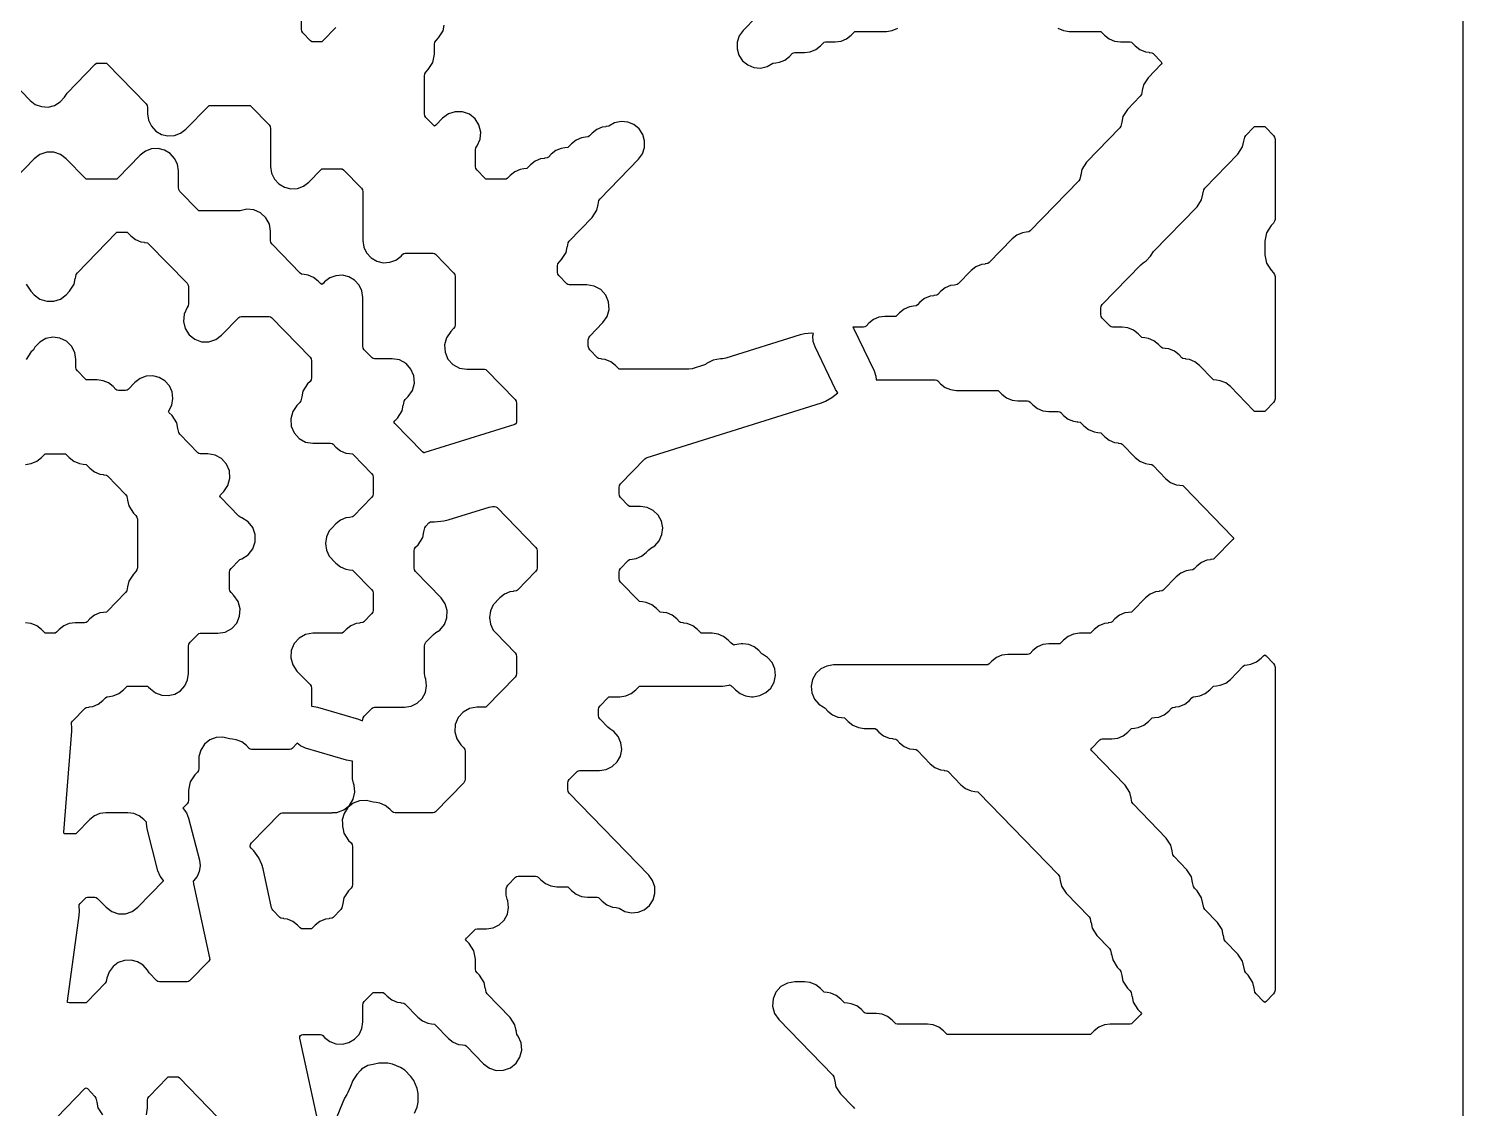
# Model space of a CAD drawing. Header units: millimetres. Extents: x 10 to 410, y 18 to 283.
# Drawn here: x 110.03 to 142.27, y 234.48 to 258.74 of the extents above; entities that cross this region are included whole.
import ezdxf

# ---------------------------------------------------------------- set-up
doc = ezdxf.new("R2010")
doc.units = ezdxf.units.MM
doc.layers.add('CUT', color=1, linetype='Continuous')

msp = doc.modelspace()

# ---------------------------------------------------------------- linework, layer by layer
at = {"layer": 'CUT'}
for points in [[(100.134, 157), (100.134, 160), (121.134, 160), (121.134, 157), (129.134, 157), (129.134, 160), (142.2679, 160), (142.2679, 280), (129.134, 280), (129.134, 283), (121.134, 283), (121.134, 280), (100.134, 280), (100.134, 283), (92.134, 283), (92.134, 280), (79, 280), (79, 160), (92.134, 160), (92.134, 157)], [(137.335, 256.2099), (137.3376, 256.2094), (137.3555, 256.3015), (137.3805, 256.3397), (137.5538, 256.5184), (137.5789, 256.5381), (137.6105, 256.5424), (137.774, 256.5424), (137.8056, 256.5381), (137.8306, 256.5184), (138.004, 256.3397), (138.0289, 256.3015), (138.0377, 256.2568), (138.0377, 254.4551), (138.0289, 254.4103), (138.004, 254.3721), (137.9486, 254.315), (137.844, 254.1546), (137.8074, 253.9668), (137.8074, 253.6604), (137.844, 253.4725), (137.9486, 253.3121), (138.004, 253.255), (138.0289, 253.2168), (138.0377, 253.172), (138.0377, 250.4212), (138.0289, 250.3764), (138.004, 250.3382), (137.8306, 250.1596), (137.8056, 250.1398), (137.774, 250.1356), (137.6105, 250.1356), (137.5789, 250.1398), (137.5538, 250.1596), (137.0336, 250.6957), (136.9291, 250.778), (136.8066, 250.8298), (136.7222, 250.8411), (136.7225, 250.843), (136.6578, 250.8517), (136.6327, 250.8714), (136.3427, 251.1703), (136.2382, 251.2525), (136.1157, 251.3043), (136.0314, 251.3157), (136.0316, 251.3176), (135.9669, 251.3263), (135.9419, 251.346), (135.8821, 251.4075), (135.7776, 251.4898), (135.6551, 251.5416), (135.5708, 251.553), (135.5711, 251.5549), (135.5063, 251.5636), (135.4813, 251.5833), (135.4216, 251.6448), (135.3171, 251.7271), (135.1946, 251.7789), (135.1102, 251.7902), (135.1105, 251.7922), (135.0458, 251.8009), (135.0207, 251.8206), (134.961, 251.8821), (134.8565, 251.9644), (134.734, 252.0162), (134.6022, 252.0339), (134.3865, 252.0339), (134.3549, 252.0381), (134.3299, 252.0579), (134.1565, 252.2365), (134.1316, 252.2747), (134.1229, 252.3195), (134.1229, 252.4602), (134.1316, 252.5049), (134.1565, 252.5431), (135.0207, 253.4337), (135.0757, 253.477), (135.1446, 253.519), (135.2426, 253.6295), (135.3079, 253.7296), (136.2845, 254.7359), (136.389, 254.8962), (136.4139, 255.0234), (136.4164, 255.0229), (136.4344, 255.1151), (136.4593, 255.1533), (137.2056, 255.9223), (137.3102, 256.0827)], [(135.5474, 243.3237), (135.6519, 243.406), (135.7116, 243.4676), (135.7366, 243.4873), (135.8013, 243.496), (135.8011, 243.4979), (135.8854, 243.5092), (136.0079, 243.561), (136.1124, 243.6433), (136.1721, 243.7048), (136.1972, 243.7246), (136.2619, 243.7333), (136.2616, 243.7352), (136.346, 243.7465), (136.4685, 243.7983), (136.573, 243.8806), (136.6327, 243.9421), (136.6578, 243.9619), (136.7225, 243.9705), (136.7222, 243.9725), (136.8066, 243.9838), (136.9291, 244.0356), (137.0336, 244.1179), (137.3236, 244.4167), (137.3486, 244.4364), (137.4133, 244.4451), (137.4131, 244.447), (137.4974, 244.4584), (137.6199, 244.5102), (137.7244, 244.5925), (137.7795, 244.6492), (137.8074, 244.67), (137.8353, 244.6492), (138.004, 244.4753), (138.0289, 244.4371), (138.0377, 244.3924), (138.0377, 237.133), (138.0289, 237.0883), (138.004, 237.0501), (137.8353, 236.8762), (137.8074, 236.8554), (137.7795, 236.8762), (137.6107, 237.0501), (137.5858, 237.0883), (137.5679, 237.1805), (137.5653, 237.18), (137.5405, 237.3072), (137.4359, 237.4675), (137.3805, 237.5247), (137.3555, 237.5629), (137.3376, 237.655), (137.335, 237.6545), (137.3102, 237.7818), (137.2056, 237.9421), (136.9199, 238.2365), (136.895, 238.2747), (136.877, 238.3669), (136.8744, 238.3664), (136.8496, 238.4936), (136.7451, 238.654), (136.4593, 238.9484), (136.4344, 238.9866), (136.4164, 239.0788), (136.4139, 239.0783), (136.389, 239.2055), (136.2845, 239.3658), (136.229, 239.423), (136.2041, 239.4612), (136.1862, 239.5533), (136.1836, 239.5528), (136.1588, 239.6801), (136.0542, 239.8404), (135.7685, 240.1348), (135.7436, 240.173), (135.7256, 240.2652), (135.723, 240.2647), (135.6982, 240.3919), (135.5936, 240.5523), (134.8473, 241.3213), (134.8224, 241.3595), (134.8045, 241.4516), (134.8019, 241.4511), (134.7771, 241.5784), (134.6725, 241.7387), (133.9195, 242.5147), (133.8998, 242.5424), (133.9195, 242.5701), (134.0996, 242.7557), (134.1246, 242.7754), (134.1563, 242.7797), (134.3719, 242.7797), (134.5037, 242.7974), (134.6262, 242.8492), (134.7307, 242.9314), (134.7904, 242.993), (134.8155, 243.0127), (134.8802, 243.0214), (134.8799, 243.0233), (134.9643, 243.0346), (135.0868, 243.0865), (135.1913, 243.1687), (135.251, 243.2303), (135.2761, 243.25), (135.3408, 243.2587), (135.3405, 243.2606), (135.4249, 243.2719)]]:
    msp.add_lwpolyline(points, close=True, dxfattribs=at)
for points in [[(116.9346, 258.7635), (116.6446, 258.4646), (116.6195, 258.4449), (116.5879, 258.4407), (116.4245, 258.4407), (116.3928, 258.4449), (116.3678, 258.4646), (116.1944, 258.6433), (116.1695, 258.6815), (116.1608, 258.7263), (116.1608, 259.3431)], [(126.3762, 259.0008), (126.0862, 258.7019), (125.9991, 258.58), (125.9521, 258.4377), (125.9493, 258.2879), (125.9911, 258.144), (126.0736, 258.0189), (126.1895, 257.9239), (126.3283, 257.8675), (126.4776, 257.8548), (126.624, 257.8868), (126.7543, 257.9608), (126.7556, 257.9619), (126.8203, 257.9705), (126.82, 257.9725), (126.9044, 257.9838), (127.0269, 258.0356), (127.1314, 258.1179), (127.1911, 258.1794), (127.2162, 258.1991), (127.2478, 258.2034), (127.4634, 258.2034), (127.5952, 258.2211), (127.7177, 258.2729), (127.8222, 258.3552), (127.8819, 258.4167), (127.907, 258.4364), (127.9386, 258.4407), (128.1543, 258.4407), (128.2861, 258.4584), (128.4086, 258.5102), (128.5131, 258.5925), (128.5728, 258.654), (128.5979, 258.6737), (128.6295, 258.678), (129.3057, 258.678), (129.4375, 258.6957), (129.56, 258.7475)], [(116.6596, 233.6131), (116.1293, 236.054), (116.1274, 236.0922), (116.1448, 236.1174), (116.1626, 236.1314), (116.1942, 236.1356), (116.5879, 236.1356), (116.6195, 236.1314), (116.6446, 236.1116), (116.6837, 236.0714), (116.801, 235.9818), (116.9394, 235.9303), (117.0868, 235.9216), (117.2303, 235.9562), (117.3575, 236.0313), (117.4572, 236.1403), (117.5207, 236.2736), (117.5425, 236.4196), (117.5425, 236.7992), (117.5512, 236.8439), (117.5761, 236.8821), (117.7495, 237.0608), (117.7745, 237.0805), (117.8062, 237.0847), (117.9696, 237.0847), (118.0012, 237.0805), (118.0263, 237.0608), (118.086, 236.9992), (118.1905, 236.917), (118.313, 236.8651), (118.3974, 236.8538), (118.3971, 236.8519), (118.4618, 236.8432), (118.4869, 236.8235), (118.7769, 236.5247), (118.8814, 236.4424), (119.0039, 236.3906), (119.0882, 236.3793), (119.0879, 236.3773), (119.1527, 236.3686), (119.1777, 236.3489), (119.4677, 236.0501), (119.5722, 235.9678), (119.6947, 235.916), (119.7791, 235.9047), (119.7788, 235.9027), (119.8435, 235.8941), (119.8686, 235.8743), (120.2549, 235.4762), (120.3861, 235.3793), (120.5415, 235.3297), (120.7046, 235.3327), (120.858, 235.3881), (120.9854, 235.4899), (121.0733, 235.6273), (121.1122, 235.7857), (121.0982, 235.9482), (121.0326, 236.0975), (121.0054, 236.1391), (120.9875, 236.2313), (120.9849, 236.2308), (120.9601, 236.358), (120.8555, 236.5184), (120.3395, 237.0501), (120.3146, 237.0883), (120.2966, 237.1805), (120.294, 237.18), (120.2692, 237.3072), (120.1647, 237.4675), (120.1092, 237.5247), (120.0843, 237.5629), (120.0756, 237.6076), (120.0756, 237.8312), (120.0389, 238.019), (119.9344, 238.1794), (119.8722, 238.2435), (119.8526, 238.2712), (119.8722, 238.2989), (120.0523, 238.4845), (120.0774, 238.5042), (120.109, 238.5085), (120.3187, 238.5085), (120.4698, 238.5318), (120.6067, 238.5998), (120.7168, 238.7059), (120.7896, 238.8403), (120.8184, 238.9904), (120.8005, 239.1423), (120.7839, 239.1789), (120.7664, 239.2686), (120.7664, 239.4093), (120.7752, 239.4541), (120.8001, 239.4923), (120.9735, 239.6709), (120.9985, 239.6907), (121.0301, 239.6949), (121.4239, 239.6949), (121.4555, 239.6907), (121.4805, 239.6709), (121.5403, 239.6094), (121.6448, 239.5271), (121.7673, 239.4753), (121.8991, 239.4576), (122.1147, 239.4576), (122.1463, 239.4534), (122.1714, 239.4337), (122.2311, 239.3721), (122.3356, 239.2898), (122.4581, 239.238), (122.5899, 239.2203), (122.8056, 239.2203), (122.8372, 239.2161), (122.8622, 239.1964), (122.922, 239.1348), (123.0265, 239.0526), (123.149, 239.0007), (123.2333, 238.9894), (123.233, 238.9875), (123.2978, 238.9788), (123.299, 238.9778), (123.4293, 238.9038), (123.5757, 238.8717), (123.725, 238.8844), (123.8638, 238.9408), (123.9797, 239.0358), (124.0622, 239.1609), (124.104, 239.3048), (124.1012, 239.4546), (124.0542, 239.5969), (123.9672, 239.7189), (122.1818, 241.5586), (122.1569, 241.5968), (122.1481, 241.6415), (122.1481, 241.7822), (122.1569, 241.827), (122.1818, 241.8652), (122.3552, 242.0438), (122.3802, 242.0636), (122.4118, 242.0678), (122.8591, 242.0678), (123.009, 242.0908), (123.1452, 242.1577), (123.255, 242.2624), (123.3283, 242.3952), (123.3585, 242.5439), (123.3427, 242.6948), (123.2823, 242.834), (123.183, 242.9487), (123.0916, 243.005), (123.046, 243.0409), (122.8726, 243.2196), (122.8477, 243.2578), (122.839, 243.3025), (122.839, 243.4432), (122.8477, 243.488), (122.8726, 243.5262), (123.046, 243.7048), (123.0711, 243.7246), (123.1027, 243.7288), (123.3183, 243.7288), (123.4501, 243.7465), (123.5726, 243.7983), (123.6771, 243.8806), (123.7369, 243.9421), (123.7619, 243.9619), (123.7935, 243.9661), (125.6225, 243.9661), (125.7724, 243.9891), (125.7835, 243.9946), (125.8103, 243.978), (125.8322, 243.9608), (125.8497, 243.9509), (125.8559, 243.9422), (125.9156, 243.8806), (126.0201, 243.7983), (126.1426, 243.7465), (126.2745, 243.7288), (126.3133, 243.7288), (126.4633, 243.7518), (126.5994, 243.8188), (126.7092, 243.9234), (126.7826, 244.0562), (126.8127, 244.2049), (126.7969, 244.3558), (126.7366, 244.495), (126.6372, 244.6097), (126.5458, 244.666), (126.524, 244.6832), (126.5065, 244.6932), (126.5003, 244.7019), (126.4405, 244.7635), (126.336, 244.8457), (126.2135, 244.8976), (126.0817, 244.9153), (126.0429, 244.9153), (125.8929, 244.8922), (125.8818, 244.8868), (125.855, 244.9033), (125.8094, 244.9392), (125.7497, 245.0008), (125.6452, 245.083), (125.5227, 245.1349), (125.3909, 245.1525), (125.1752, 245.1525), (125.1436, 245.1568), (125.1186, 245.1765), (125.0588, 245.238), (124.9543, 245.3203), (124.8318, 245.3721), (124.7475, 245.3835), (124.7477, 245.3854), (124.683, 245.3941), (124.658, 245.4138), (124.5983, 245.4753), (124.4938, 245.5576), (124.3713, 245.6094), (124.2869, 245.6207), (124.2872, 245.6227), (124.2225, 245.6314), (124.1974, 245.6511), (124.1377, 245.7126), (124.0332, 245.7949), (123.9107, 245.8467), (123.8264, 245.858), (123.8266, 245.86), (123.7619, 245.8686), (123.7369, 245.8884), (123.3332, 246.3043), (123.3083, 246.3425), (123.2995, 246.3873), (123.2995, 246.528), (123.3083, 246.5727), (123.3332, 246.6109), (123.5066, 246.7896), (123.5316, 246.8093), (123.5963, 246.818), (123.5961, 246.8199), (123.6804, 246.8312), (123.8029, 246.8831), (123.9074, 246.9653), (123.9671, 247.0269), (124.0127, 247.0628), (124.1041, 247.1191), (124.2034, 247.2338), (124.2638, 247.373), (124.2796, 247.5239), (124.2495, 247.6726), (124.1761, 247.8054), (124.0663, 247.9101), (123.9301, 247.977), (123.7802, 248), (123.5632, 248), (123.5316, 248.0042), (123.5066, 248.024), (123.3332, 248.2026), (123.3083, 248.2408), (123.2995, 248.2856), (123.2995, 248.4263), (123.3083, 248.471), (123.3332, 248.5092), (123.8786, 249.0712), (123.9022, 249.0902), (123.9299, 249.1028), (127.8485, 250.3321), (127.9387, 250.3705), (128.0821, 250.4489), (128.2147, 250.5599), (128.166, 250.6338), (127.7018, 251.5915), (127.6623, 251.7105), (127.655, 251.8356), (127.6668, 251.8929), (127.628, 251.8963), (127.4655, 251.8788), (127.3696, 251.8588), (125.695, 251.3334), (125.6206, 251.322), (125.5774, 251.322), (125.4115, 251.2937), (125.2644, 251.212), (125.2446, 251.1961), (125.217, 251.1835), (124.9386, 251.0961), (124.8642, 251.0847), (123.3329, 251.0847), (123.3013, 251.089), (123.2763, 251.1087), (123.2166, 251.1703), (123.1121, 251.2525), (122.9896, 251.3043), (122.9052, 251.3157), (122.9055, 251.3176), (122.8408, 251.3263), (122.8157, 251.346), (122.6423, 251.5247), (122.6174, 251.5629), (122.6087, 251.6076), (122.6087, 251.7483), (122.6174, 251.7931), (122.6423, 251.8313), (122.9369, 252.1348), (123.0314, 252.2719), (123.0756, 252.4324), (123.0646, 252.5985), (122.9998, 252.7518), (122.8882, 252.8753), (122.7423, 252.9553), (122.5781, 252.9831), (122.1815, 252.9831), (122.1499, 252.9873), (122.1249, 253.007), (121.9515, 253.1857), (121.9266, 253.2239), (121.9178, 253.2686), (121.9178, 253.4093), (121.9266, 253.4541), (121.9515, 253.4923), (122.0069, 253.5494), (122.1115, 253.7098), (122.1363, 253.837), (122.1389, 253.8365), (122.1569, 253.9287), (122.1818, 253.9669), (122.6978, 254.4986), (122.8023, 254.6589), (122.8272, 254.7862), (122.8297, 254.7856), (122.8477, 254.8778), (122.8726, 254.916), (123.7369, 255.8066), (123.8239, 255.9285), (123.871, 256.0708), (123.8737, 256.2206), (123.8319, 256.3645), (123.7494, 256.4896), (123.6335, 256.5846), (123.4947, 256.641), (123.3454, 256.6537), (123.199, 256.6216), (123.0688, 256.5476), (123.0675, 256.5466), (123.0028, 256.5379), (123.003, 256.536), (122.9187, 256.5247), (122.7962, 256.4729), (122.6917, 256.3906), (122.632, 256.3291), (122.6069, 256.3093), (122.5422, 256.3006), (122.5425, 256.2987), (122.4581, 256.2874), (122.3356, 256.2356), (122.2311, 256.1533), (122.1714, 256.0918), (122.1463, 256.072), (122.0816, 256.0634), (122.0819, 256.0614), (121.9975, 256.0501), (121.875, 255.9983), (121.7705, 255.916), (121.7108, 255.8545), (121.6858, 255.8347), (121.6211, 255.8261), (121.6213, 255.8241), (121.537, 255.8128), (121.4145, 255.761), (121.31, 255.6787), (121.2503, 255.6172), (121.2252, 255.5975), (121.1605, 255.5888), (121.1608, 255.5869), (121.0764, 255.5755), (120.9539, 255.5237), (120.8494, 255.4414), (120.7897, 255.3799), (120.7646, 255.3602), (120.733, 255.3559), (120.3393, 255.3559), (120.3077, 255.3602), (120.2826, 255.3799), (120.1092, 255.5586), (120.0843, 255.5968), (120.0756, 255.6415), (120.0756, 256.0195), (120.0843, 256.0643), (120.1114, 256.1059), (120.1771, 256.2552), (120.1911, 256.4177), (120.1521, 256.5761), (120.0643, 256.7135), (119.9368, 256.8153), (119.7834, 256.8707), (119.6203, 256.8737), (119.465, 256.8241), (119.3338, 256.7272), (119.1824, 256.5712), (119.1545, 256.5503), (119.1265, 256.5712), (118.9578, 256.745), (118.9329, 256.7832), (118.9242, 256.828), (118.9242, 257.6805), (118.9329, 257.7253), (118.9578, 257.7635), (119.0133, 257.8206), (119.1178, 257.981), (119.1545, 258.1688), (119.1545, 258.3924), (119.1632, 258.4371), (119.1881, 258.4753), (119.2435, 258.5325), (119.3481, 258.6928), (119.3729, 258.82)], [(133.1589, 258.7475), (133.2814, 258.6957), (133.4132, 258.678), (134.0895, 258.678), (134.1211, 258.6737), (134.1461, 258.654), (134.2058, 258.5925), (134.3103, 258.5102), (134.4328, 258.4584), (134.5646, 258.4407), (134.7803, 258.4407), (134.8119, 258.4364), (134.837, 258.4167), (134.8967, 258.3552), (135.0012, 258.2729), (135.1237, 258.2211), (135.208, 258.2098), (135.2078, 258.2078), (135.2725, 258.1991), (135.2975, 258.1794), (135.4777, 257.9938), (135.4973, 257.9661), (135.4777, 257.9384), (135.1852, 257.637), (135.0806, 257.4767), (135.0558, 257.3494), (135.0532, 257.3499), (135.0353, 257.2578), (135.0103, 257.2196), (134.7246, 256.9251), (134.6201, 256.7648), (134.5952, 256.6376), (134.5927, 256.6381), (134.5747, 256.5459), (134.5498, 256.5077), (133.8035, 255.7387), (133.6989, 255.5784), (133.6741, 255.4511), (133.6715, 255.4516), (133.6536, 255.3595), (133.6286, 255.3213), (132.5341, 254.1935), (132.5091, 254.1737), (132.4444, 254.165), (132.4446, 254.1631), (132.3603, 254.1518), (132.2378, 254.1), (132.1333, 254.0177), (131.613, 253.4816), (131.5879, 253.4619), (131.5232, 253.4532), (131.5235, 253.4513), (131.4391, 253.4399), (131.3167, 253.3881), (131.2122, 253.3058), (130.9221, 253.007), (130.8971, 252.9873), (130.8324, 252.9786), (130.8326, 252.9767), (130.7483, 252.9654), (130.6258, 252.9135), (130.5213, 252.8313), (130.4616, 252.7697), (130.4365, 252.75), (130.3718, 252.7413), (130.3721, 252.7394), (130.2877, 252.7281), (130.1652, 252.6763), (130.0607, 252.594), (130.001, 252.5324), (129.976, 252.5127), (129.9113, 252.504), (129.9115, 252.5021), (129.8272, 252.4908), (129.7047, 252.439), (129.6002, 252.3567), (129.5405, 252.2952), (129.5154, 252.2754), (129.4838, 252.2712), (129.2681, 252.2712), (129.1363, 252.2535), (129.0138, 252.2017), (128.9093, 252.1194), (128.8496, 252.0579), (128.8245, 252.0381), (128.7929, 252.0339), (128.5773, 252.0339), (128.5523, 252.0305), (128.5656, 252.0103), (129.0298, 251.0526), (129.0693, 250.9336), (129.0744, 250.8475), (130.4049, 250.8475), (130.4365, 250.8432), (130.4616, 250.8235), (130.5213, 250.762), (130.6258, 250.6797), (130.7483, 250.6279), (130.8801, 250.6102), (131.7866, 250.6102), (131.8182, 250.6059), (131.8433, 250.5862), (131.903, 250.5247), (132.0075, 250.4424), (132.13, 250.3906), (132.2618, 250.3729), (132.4775, 250.3729), (132.5091, 250.3686), (132.5341, 250.3489), (132.5939, 250.2874), (132.6984, 250.2051), (132.8208, 250.1533), (132.9527, 250.1356), (133.1683, 250.1356), (133.1999, 250.1314), (133.225, 250.1116), (133.2847, 250.0501), (133.3892, 249.9678), (133.5117, 249.916), (133.596, 249.9047), (133.5958, 249.9027), (133.6605, 249.8941), (133.6855, 249.8743), (133.7453, 249.8128), (133.8498, 249.7305), (133.9723, 249.6787), (134.0566, 249.6674), (134.0564, 249.6655), (134.1211, 249.6568), (134.1461, 249.637), (134.2058, 249.5755), (134.3103, 249.4932), (134.4328, 249.4414), (134.5172, 249.4301), (134.5169, 249.4282), (134.5816, 249.4195), (134.6067, 249.3998), (134.8967, 249.1009), (135.0012, 249.0187), (135.1237, 248.9668), (135.208, 248.9555), (135.2078, 248.9536), (135.2725, 248.9449), (135.2975, 248.9252), (135.5875, 248.6264), (135.692, 248.5441), (135.8145, 248.4923), (135.8989, 248.4809), (135.8986, 248.479), (135.9633, 248.4703), (135.9884, 248.4506), (137.0897, 247.3158), (137.1093, 247.2881), (137.0897, 247.2604), (136.6792, 246.8375), (136.6542, 246.8178), (136.5895, 246.8091), (136.5897, 246.8072), (136.5054, 246.7959), (136.3829, 246.7441), (136.2784, 246.6618), (136.2187, 246.6002), (136.1936, 246.5805), (136.1289, 246.5718), (136.1292, 246.5699), (136.0448, 246.5586), (135.9223, 246.5068), (135.8178, 246.4245), (135.5278, 246.1257), (135.5028, 246.1059), (135.4381, 246.0973), (135.4383, 246.0953), (135.354, 246.084), (135.2315, 246.0322), (135.127, 245.9499), (134.837, 245.6511), (134.8119, 245.6314), (134.7472, 245.6227), (134.7475, 245.6207), (134.6631, 245.6094), (134.5406, 245.5576), (134.4361, 245.4753), (134.3764, 245.4138), (134.3513, 245.3941), (134.2866, 245.3854), (134.2869, 245.3835), (134.2025, 245.3721), (134.08, 245.3203), (133.9756, 245.238), (133.9158, 245.1765), (133.8908, 245.1568), (133.8592, 245.1525), (133.6435, 245.1525), (133.5117, 245.1349), (133.3892, 245.083), (133.2847, 245.0008), (133.225, 244.9392), (133.1999, 244.9195), (133.1683, 244.9153), (132.9527, 244.9153), (132.8208, 244.8976), (132.6984, 244.8457), (132.5939, 244.7635), (132.5341, 244.7019), (132.5091, 244.6822), (132.4775, 244.678), (132.0315, 244.678), (131.8997, 244.6603), (131.7772, 244.6085), (131.6727, 244.5262), (131.613, 244.4646), (131.5879, 244.4449), (131.5563, 244.4407), (128.1154, 244.4407), (127.9655, 244.4177), (127.8293, 244.3507), (127.7195, 244.246), (127.6461, 244.1133), (127.616, 243.9646), (127.6318, 243.8137), (127.6922, 243.6745), (127.7915, 243.5598), (127.8829, 243.5034), (127.9285, 243.4676), (127.9882, 243.406), (128.0927, 243.3237), (128.2152, 243.2719), (128.2995, 243.2606), (128.2993, 243.2587), (128.364, 243.25), (128.389, 243.2303), (128.4488, 243.1687), (128.5533, 243.0865), (128.6757, 243.0346), (128.8076, 243.0169), (129.0232, 243.0169), (129.0548, 243.0127), (129.0799, 242.993), (129.1396, 242.9314), (129.2441, 242.8492), (129.3666, 242.7974), (129.4509, 242.786), (129.4507, 242.7841), (129.5154, 242.7754), (129.5405, 242.7557), (129.6002, 242.6942), (129.7047, 242.6119), (129.8272, 242.5601), (129.9115, 242.5487), (129.9113, 242.5468), (129.976, 242.5381), (130.001, 242.5184), (130.291, 242.2196), (130.3955, 242.1373), (130.518, 242.0855), (130.6024, 242.0742), (130.6021, 242.0722), (130.6668, 242.0636), (130.6919, 242.0438), (130.9819, 241.745), (131.0864, 241.6627), (131.2089, 241.6109), (131.2932, 241.5996), (131.293, 241.5977), (131.3577, 241.589), (131.3827, 241.5693), (133.1681, 239.7296), (133.193, 239.6914), (133.211, 239.5992), (133.2135, 239.5997), (133.2384, 239.4725), (133.3429, 239.3121), (133.8589, 238.7804), (133.8838, 238.7422), (133.9018, 238.6501), (133.9044, 238.6506), (133.9292, 238.5233), (134.0338, 238.363), (134.3195, 238.0686), (134.3444, 238.0304), (134.3624, 237.9382), (134.365, 237.9387), (134.3898, 237.8115), (134.4943, 237.6511), (134.5498, 237.594), (134.5747, 237.5558), (134.5927, 237.4636), (134.5952, 237.4641), (134.6201, 237.3369), (134.7246, 237.1765), (134.7801, 237.1194), (134.805, 237.0812), (134.8229, 236.989), (134.8255, 236.9895), (134.8503, 236.8623), (134.9549, 236.702), (135.0171, 236.6379), (135.0367, 236.6102), (135.0171, 236.5825), (134.837, 236.3968), (134.8119, 236.3771), (134.7803, 236.3729), (134.3344, 236.3729), (134.2025, 236.3552), (134.08, 236.3034), (133.9756, 236.2211), (133.9158, 236.1596), (133.8908, 236.1398), (133.8592, 236.1356), (130.702, 236.1356), (130.6704, 236.1398), (130.6453, 236.1596), (130.5856, 236.2211), (130.4811, 236.3034), (130.3586, 236.3552), (130.2268, 236.3729), (129.5506, 236.3729), (129.519, 236.3771), (129.4939, 236.3968), (129.4342, 236.4584), (129.3297, 236.5407), (129.2072, 236.5925), (129.0754, 236.6102), (128.8597, 236.6102), (128.8281, 236.6144), (128.8031, 236.6341), (128.7434, 236.6957), (128.6389, 236.778), (128.5164, 236.8298), (128.432, 236.8411), (128.4323, 236.843), (128.3676, 236.8517), (128.3425, 236.8714), (128.2828, 236.933), (128.1783, 237.0152), (128.0558, 237.0671), (127.9715, 237.0784), (127.9717, 237.0803), (127.907, 237.089), (127.8819, 237.1087), (127.8222, 237.1703), (127.7177, 237.2525), (127.5952, 237.3043), (127.4634, 237.322), (127.2449, 237.322), (127.0808, 237.2943), (126.9349, 237.2143), (126.8233, 237.0908), (126.7584, 236.9375), (126.7475, 236.7714), (126.7917, 236.6109), (126.8861, 236.4738), (128.1019, 235.2211), (128.1268, 235.1829), (128.1447, 235.0907), (128.1473, 235.0912), (128.1721, 234.964), (128.2767, 234.8037), (128.5624, 234.5092), (128.5873, 234.471)], [(109.2755, 257.9421), (110.0649, 257.1288), (110.1833, 257.0386), (110.3231, 256.9873), (110.4717, 256.9793), (110.6162, 257.0156), (110.7435, 257.0927), (110.8425, 257.2039), (110.8979, 257.2889), (111.5318, 257.9421), (111.5569, 257.9619), (111.5885, 257.9661), (111.752, 257.9661), (111.7836, 257.9619), (111.8087, 257.9421), (112.6729, 257.0516), (112.6978, 257.0134), (112.7065, 256.9686), (112.7065, 256.8264), (112.7283, 256.6803), (112.7918, 256.547), (112.8915, 256.4381), (113.0186, 256.363), (113.1622, 256.3283), (113.3096, 256.3371), (113.448, 256.3885), (113.5653, 256.4782), (114.065, 256.993), (114.09, 257.0127), (114.1216, 257.0169), (114.976, 257.0169), (115.0076, 257.0127), (115.0326, 256.993), (115.4363, 256.577), (115.4612, 256.5388), (115.4699, 256.4941), (115.4699, 255.6399), (115.4917, 255.4939), (115.5552, 255.3606), (115.6549, 255.2517), (115.782, 255.1766), (115.9256, 255.1419), (116.073, 255.1507), (116.2114, 255.2021), (116.3287, 255.2917), (116.5981, 255.5693), (116.6231, 255.589), (116.6547, 255.5932), (117.0485, 255.5932), (117.0801, 255.589), (117.1052, 255.5693), (117.5088, 255.1533), (117.5337, 255.1151), (117.5425, 255.0703), (117.5425, 253.9789), (117.5643, 253.8329), (117.6278, 253.6996), (117.7274, 253.5906), (117.8546, 253.5156), (117.9981, 253.4809), (118.1455, 253.4896), (118.2839, 253.5411), (118.4013, 253.6307), (118.4403, 253.6709), (118.4654, 253.6907), (118.497, 253.6949), (119.1211, 253.6949), (119.1527, 253.6907), (119.1777, 253.6709), (119.5814, 253.255), (119.6063, 253.2168), (119.615, 253.172), (119.615, 252.0822), (119.6063, 252.0374), (119.5814, 251.9992), (119.5171, 251.933), (119.4226, 251.7959), (119.3784, 251.6354), (119.3894, 251.4693), (119.4542, 251.316), (119.5658, 251.1925), (119.7117, 251.1125), (119.8759, 251.0847), (120.2725, 251.0847), (120.3041, 251.0805), (120.3291, 251.0608), (120.9631, 250.4075), (120.988, 250.3693), (120.9967, 250.3246), (120.9967, 249.8992), (120.991, 249.8637), (120.9589, 249.8477), (118.9338, 249.2124), (118.9339, 249.2121), (118.9172, 249.2091), (118.9122, 249.2073), (118.8827, 249.2292), (118.2602, 249.8706), (118.2406, 249.8983), (118.2602, 249.926), (118.3224, 249.9901), (118.427, 250.1504), (118.4518, 250.2777), (118.4544, 250.2772), (118.4723, 250.3693), (118.4972, 250.4075), (118.5616, 250.4738), (118.656, 250.6109), (118.7002, 250.7714), (118.6892, 250.9375), (118.6244, 251.0908), (118.5128, 251.2143), (118.3669, 251.2943), (118.2027, 251.322), (117.8062, 251.322), (117.7745, 251.3263), (117.7495, 251.346), (117.5761, 251.5247), (117.5512, 251.5629), (117.5425, 251.6076), (117.5425, 252.6991), (117.5207, 252.8451), (117.4572, 252.9784), (117.3575, 253.0873), (117.2303, 253.1624), (117.0868, 253.1971), (116.9394, 253.1883), (116.801, 253.1369), (116.6837, 253.0473), (116.6493, 253.0118), (116.6213, 252.991), (116.5934, 253.0118), (116.5384, 253.0686), (116.4339, 253.1508), (116.3114, 253.2026), (116.227, 253.214), (116.2273, 253.2159), (116.1626, 253.2246), (116.1375, 253.2443), (115.5036, 253.8975), (115.4786, 253.9357), (115.4699, 253.9805), (115.4699, 254.1867), (115.4432, 254.348), (115.3658, 254.4921), (115.2461, 254.6035), (115.0969, 254.6703), (114.9341, 254.6854), (114.7826, 254.649), (114.7457, 254.6441), (113.8913, 254.6441), (113.8597, 254.6483), (113.8347, 254.668), (113.431, 255.084), (113.4061, 255.1222), (113.3974, 255.1669), (113.3974, 255.5465), (113.3756, 255.6925), (113.3121, 255.8258), (113.2124, 255.9348), (113.0852, 256.0099), (112.9417, 256.0445), (112.7943, 256.0358), (112.6559, 255.9843), (112.5386, 255.8947), (112.0389, 255.3799), (112.0139, 255.3602), (111.9823, 255.3559), (111.3582, 255.3559), (111.3266, 255.3602), (111.3016, 255.3799), (110.8776, 255.8167), (110.7498, 255.9119), (110.5985, 255.9621), (110.4391, 255.9621), (110.2878, 255.9119), (110.16, 255.8167), (109.7361, 255.3799)], [(109.9798, 252.9979), (110.0843, 252.8376), (110.16, 252.7596), (110.2878, 252.6643), (110.4391, 252.6142), (110.5985, 252.6142), (110.7498, 252.6643), (110.8776, 252.7596), (110.9534, 252.8376), (111.0579, 252.9979), (111.0827, 253.1251), (111.0853, 253.1246), (111.1033, 253.2168), (111.1282, 253.255), (111.9924, 254.1455), (112.0175, 254.1653), (112.0491, 254.1695), (112.2126, 254.1695), (112.2442, 254.1653), (112.2692, 254.1455), (112.3289, 254.084), (112.4334, 254.0017), (112.5559, 253.9499), (112.6403, 253.9386), (112.64, 253.9366), (112.7047, 253.928), (112.7298, 253.9082), (113.594, 253.0177), (113.6189, 252.9795), (113.6277, 252.9348), (113.6277, 252.5568), (113.6189, 252.512), (113.5918, 252.4704), (113.5262, 252.3211), (113.5121, 252.1586), (113.5511, 252.0002), (113.639, 251.8628), (113.7664, 251.761), (113.9198, 251.7056), (114.0829, 251.7026), (114.2383, 251.7521), (114.3694, 251.8491), (114.7558, 252.2472), (114.7809, 252.2669), (114.8125, 252.2712), (115.4365, 252.2712), (115.4681, 252.2669), (115.4932, 252.2472), (116.3574, 251.3567), (116.3823, 251.3185), (116.3911, 251.2737), (116.3911, 250.8958), (116.3823, 250.851), (116.3574, 250.8128), (116.302, 250.7557), (116.1974, 250.5953), (116.1726, 250.4681), (116.17, 250.4686), (116.152, 250.3764), (116.1271, 250.3382), (116.0628, 250.2719), (115.9684, 250.1349), (115.9242, 249.9744), (115.9351, 249.8083), (116, 249.655), (116.1116, 249.5315), (116.2575, 249.4514), (116.4216, 249.4237), (116.8182, 249.4237), (116.8498, 249.4195), (116.8749, 249.3998), (116.9346, 249.3382), (117.0391, 249.2559), (117.1616, 249.2041), (117.2459, 249.1928), (117.2457, 249.1909), (117.3104, 249.1822), (117.3354, 249.1625), (117.7391, 248.7465), (117.764, 248.7083), (117.7728, 248.6636), (117.7728, 248.2856), (117.764, 248.2408), (117.7391, 248.2026), (117.3354, 247.7867), (117.3104, 247.767), (117.2457, 247.7583), (117.2459, 247.7563), (117.1616, 247.745), (117.0391, 247.6932), (116.9346, 247.6109), (116.8516, 247.5254), (116.8543, 247.5228), (116.7887, 247.4529), (116.7232, 247.3179), (116.7006, 247.1695), (116.7232, 247.0211), (116.7887, 246.8861), (116.8543, 246.8161), (116.8516, 246.8136), (116.9346, 246.7281), (117.0391, 246.6458), (117.1616, 246.594), (117.2459, 246.5826), (117.2457, 246.5807), (117.3104, 246.572), (117.3354, 246.5523), (117.7391, 246.1364), (117.764, 246.0982), (117.7728, 246.0534), (117.7728, 245.6754), (117.764, 245.6307), (117.7391, 245.5925), (117.5657, 245.4138), (117.5407, 245.3941), (117.476, 245.3854), (117.4762, 245.3835), (117.3919, 245.3721), (117.2694, 245.3203), (117.1649, 245.238), (117.1052, 245.1765), (117.0801, 245.1568), (117.0485, 245.1525), (116.4216, 245.1525), (116.2575, 245.1248), (116.1116, 245.0448), (116, 244.9213), (115.9351, 244.768), (115.9242, 244.6019), (115.9684, 244.4414), (116.0628, 244.3043), (116.3574, 244.0008), (116.3823, 243.9626), (116.3911, 243.9178), (116.3911, 243.5125), (116.4029, 243.5138), (116.5267, 243.4944), (117.4478, 243.2232), (117.538, 243.1832), (117.5512, 243.2507), (117.5761, 243.2889), (117.7495, 243.4676), (117.7745, 243.4873), (117.8062, 243.4915), (118.4764, 243.4915), (118.6275, 243.5149), (118.7645, 243.5828), (118.8745, 243.6889), (118.9473, 243.8234), (118.9761, 243.9735), (118.9582, 244.1253), (118.9417, 244.1619), (118.9242, 244.2517), (118.9242, 244.867), (118.9329, 244.9117), (118.9578, 244.9499), (119.1312, 245.1286), (119.1811, 245.1679), (119.2744, 245.2266), (119.3763, 245.3513), (119.4333, 245.5019), (119.4395, 245.6629), (119.3942, 245.8174), (119.3021, 245.9495), (118.7275, 246.5416), (118.7026, 246.5798), (118.6939, 246.6246), (118.6939, 247.0025), (118.7026, 247.0473), (118.7275, 247.0855), (118.783, 247.1427), (118.8875, 247.303), (118.9123, 247.4302), (118.9149, 247.4297), (118.9329, 247.5219), (118.9578, 247.5601), (119.0279, 247.6323), (119.063, 247.6573), (119.0646, 247.6577), (119.1547, 247.6579), (119.3638, 247.6805), (119.4597, 247.7005), (120.3781, 247.9886), (120.4525, 248), (120.5028, 248), (120.5344, 247.9958), (120.5594, 247.976), (121.4236, 247.0855), (121.4486, 247.0473), (121.4573, 247.0025), (121.4573, 246.6246), (121.4486, 246.5798), (121.4236, 246.5416), (121.02, 246.1257), (120.9949, 246.1059), (120.9302, 246.0973), (120.9305, 246.0953), (120.8461, 246.084), (120.7236, 246.0322), (120.6191, 245.9499), (120.5361, 245.8644), (120.5388, 245.8618), (120.4732, 245.7918), (120.4077, 245.6568), (120.3852, 245.5085), (120.4077, 245.3601), (120.4732, 245.2251), (120.5388, 245.1551), (120.5361, 245.1525), (120.9631, 244.7126), (120.988, 244.6744), (120.9967, 244.6297), (120.9967, 244.2517), (120.988, 244.2069), (120.9631, 244.1687), (120.3291, 243.5155), (120.3041, 243.4958), (120.2725, 243.4915), (120.1062, 243.4915), (119.942, 243.4638), (119.7961, 243.3838), (119.6845, 243.2603), (119.6197, 243.107), (119.6087, 242.9409), (119.6529, 242.7804), (119.7473, 242.6433), (119.8117, 242.577), (119.8366, 242.5388), (119.8453, 242.4941), (119.8453, 241.8788), (119.8366, 241.834), (119.8117, 241.7958), (119.1777, 241.1426), (119.1527, 241.1229), (119.1211, 241.1186), (118.2667, 241.1186), (118.2351, 241.1229), (118.2101, 241.1426), (118.1503, 241.2041), (118.0458, 241.2864), (117.9233, 241.3382), (117.839, 241.3496), (117.8393, 241.3515), (117.7739, 241.3603), (117.773, 241.3606), (117.6237, 241.3981), (117.4701, 241.3883), (117.3267, 241.3323), (117.2072, 241.2353), (117.1228, 241.1066), (117.0816, 240.9583), (117.0846, 240.8814), (117.0819, 240.8814), (117.0819, 240.8468), (117.0868, 240.8215), (117.0875, 240.8044), (117.0911, 240.7856), (117.0937, 240.7862), (117.1185, 240.6589), (117.2231, 240.4986), (117.2785, 240.4414), (117.3035, 240.4032), (117.3122, 240.3585), (117.3122, 239.5059), (117.3035, 239.4612), (117.2785, 239.423), (117.2231, 239.3658), (117.1185, 239.2055), (117.0937, 239.0783), (117.0911, 239.0788), (117.0732, 238.9866), (117.0483, 238.9484), (116.8749, 238.7697), (116.8498, 238.75), (116.7851, 238.7413), (116.7854, 238.7394), (116.701, 238.7281), (116.5785, 238.6763), (116.474, 238.594), (116.4143, 238.5324), (116.3893, 238.5127), (116.3577, 238.5085), (116.1942, 238.5085), (116.1626, 238.5127), (116.1375, 238.5324), (116.0778, 238.594), (115.9733, 238.6763), (115.8508, 238.7281), (115.7664, 238.7394), (115.7667, 238.7413), (115.702, 238.75), (115.6769, 238.7697), (115.5237, 238.9276), (115.5038, 238.9549), (115.4921, 238.9867), (115.3016, 239.8634), (115.2715, 239.9566), (115.2063, 240.1065), (115.095, 240.2668), (115.0335, 240.3263), (115.0136, 240.3513), (115.0113, 240.3685), (115.0181, 240.4032), (115.043, 240.4414), (115.6769, 241.0947), (115.702, 241.1144), (115.7336, 241.1186), (116.8516, 241.1186), (116.8516, 241.1227), (116.9614, 241.126), (117.1135, 241.1825), (117.2396, 241.2847), (117.3262, 241.422), (117.3643, 241.5797), (117.3499, 241.7413), (117.3303, 241.7859), (117.3122, 241.8788), (117.3122, 242.2841), (117.3004, 242.2828), (117.1766, 242.3022), (116.2555, 242.5734), (116.141, 242.6242), (116.0675, 242.6835), (115.9537, 242.5663), (115.9287, 242.5466), (115.8971, 242.5424), (115.0428, 242.5424), (115.0111, 242.5466), (114.9861, 242.5663), (114.9264, 242.6279), (114.8219, 242.7102), (114.6994, 242.762), (114.615, 242.7733), (114.6153, 242.7752), (114.55, 242.784), (114.5491, 242.7844), (114.3998, 242.8218), (114.2461, 242.812), (114.1028, 242.756), (113.9832, 242.659), (113.8989, 242.5303), (113.8577, 242.382), (113.8606, 242.3051), (113.8579, 242.3051), (113.8579, 242.1161), (113.8492, 242.0713), (113.8243, 242.0331), (113.7688, 241.976), (113.6643, 241.8157), (113.6277, 241.6278), (113.6277, 241.4042), (113.6189, 241.3595), (113.594, 241.3213), (113.4973, 241.2217), (113.5025, 241.2176), (113.5779, 241.1174), (113.6247, 241.0012), (113.8694, 240.052), (113.8846, 239.9276), (113.867, 239.8036), (113.818, 239.6883), (113.7408, 239.5896), (113.7312, 239.5824), (113.7381, 239.5236), (114.1, 237.8579), (114.1019, 237.8197), (114.0801, 237.7882), (113.6509, 237.346), (113.6259, 237.3263), (113.5943, 237.322), (112.9702, 237.322), (112.9386, 237.3263), (112.9135, 237.346), (112.7402, 237.5247), (112.7019, 237.5833), (112.6039, 237.6937), (112.4779, 237.7707), (112.3349, 237.8075), (112.1874, 237.801), (112.0482, 237.7516), (111.9295, 237.6638), (111.8417, 237.5451), (111.7923, 237.4059), (111.7767, 237.3256), (111.7518, 237.2874), (111.3481, 236.8714), (111.323, 236.8517), (111.2914, 236.8475), (110.9433, 236.8475), (110.9076, 236.8536), (110.9063, 236.8898), (111.1696, 238.8111), (111.1734, 238.9091), (111.1666, 239.0206), (111.1692, 239.0535), (111.1887, 239.0801), (111.3016, 239.1964), (111.3266, 239.2161), (111.3582, 239.2203), (111.5217, 239.2203), (111.5533, 239.2161), (111.5784, 239.1964), (111.772, 238.9968), (111.8998, 238.9016), (112.0511, 238.8515), (112.2105, 238.8515), (112.3618, 238.9016), (112.4896, 238.9968), (113.0672, 239.592), (113.062, 239.596), (112.9866, 239.6962), (112.9398, 239.8124), (112.6951, 240.7616), (112.6799, 240.886), (112.6827, 240.9059), (112.6235, 240.9669), (112.519, 241.0491), (112.3966, 241.101), (112.2647, 241.1186), (111.7666, 241.1186), (111.6348, 241.101), (111.5123, 241.0491), (111.4078, 240.9669), (111.1178, 240.668), (111.0927, 240.6483), (111.0611, 240.6441), (110.8652, 240.6441), (110.8302, 240.6499), (110.8272, 240.6853), (111.0065, 242.9515), (111.0046, 243.0495), (110.9971, 243.1126), (110.9982, 243.1476), (111.0186, 243.176), (111.3016, 243.4676), (111.3266, 243.4873), (111.3913, 243.496), (111.3911, 243.4979), (111.4754, 243.5092), (111.5979, 243.561), (111.7024, 243.6433), (111.7621, 243.7048), (111.7872, 243.7246), (111.8519, 243.7333), (111.8516, 243.7352), (111.936, 243.7465), (112.0585, 243.7983), (112.163, 243.8806), (112.2227, 243.9421), (112.2478, 243.9619), (112.2794, 243.9661), (112.6731, 243.9661), (112.7047, 243.9619), (112.7298, 243.9421), (112.7688, 243.9019), (112.8862, 243.8123), (113.0246, 243.7608), (113.172, 243.7521), (113.3155, 243.7867), (113.4427, 243.8618), (113.5423, 243.9708), (113.6059, 244.1041), (113.6277, 244.2501), (113.6277, 244.867), (113.6364, 244.9117), (113.6613, 244.9499), (113.8347, 245.1286), (113.8597, 245.1483), (113.8913, 245.1525), (114.2879, 245.1525), (114.4521, 245.1802), (114.598, 245.2603), (114.7096, 245.3838), (114.7744, 245.5371), (114.7854, 245.7032), (114.7412, 245.8637), (114.6467, 246.0008), (114.5824, 246.067), (114.5575, 246.1052), (114.5488, 246.15), (114.5488, 246.528), (114.5575, 246.5727), (114.5824, 246.6109), (114.7558, 246.7896), (114.7814, 246.8097), (114.8238, 246.8276), (114.9641, 246.9171), (115.0674, 247.0477), (115.122, 247.2049), (115.122, 247.3714), (115.0674, 247.5286), (114.9641, 247.6592), (114.8238, 247.7486), (114.7814, 247.7666), (114.7558, 247.7867), (114.3454, 248.2096), (114.3258, 248.2373), (114.3454, 248.265), (114.4165, 248.3382), (114.5109, 248.4753), (114.5551, 248.6358), (114.5441, 248.8019), (114.4793, 248.9552), (114.3677, 249.0787), (114.2218, 249.1587), (114.0576, 249.1864), (113.8913, 249.1864), (113.8597, 249.1907), (113.8347, 249.2104), (113.431, 249.6264), (113.4061, 249.6646), (113.3881, 249.7567), (113.3855, 249.7562), (113.3607, 249.8834), (113.2562, 250.0438), (113.194, 250.1079), (113.1743, 250.1356), (113.1844, 250.1498), (113.2514, 250.2827), (113.2763, 250.4294), (113.2569, 250.5769), (113.195, 250.7123), (113.096, 250.8233), (112.9686, 250.9004), (112.8243, 250.9365), (112.6757, 250.9285), (112.536, 250.8772), (112.4176, 250.787), (112.2692, 250.6341), (112.2442, 250.6144), (112.2126, 250.6102), (112.0491, 250.6102), (112.0175, 250.6144), (111.9924, 250.6341), (111.9327, 250.6957), (111.8282, 250.778), (111.7057, 250.8298), (111.5739, 250.8475), (111.3582, 250.8475), (111.3266, 250.8517), (111.3016, 250.8714), (111.1282, 251.0501), (111.1033, 251.0883), (111.0945, 251.133), (111.0945, 251.3067), (111.0691, 251.4642), (110.9953, 251.6057), (110.8807, 251.7167), (110.737, 251.786), (110.5788, 251.8064), (110.4221, 251.776), (110.2831, 251.6978), (110.1757, 251.5798), (110.1398, 251.5247), (110.0843, 251.4675), (109.9798, 251.3072)], [(109.9619, 248.9492), (110.0937, 248.9668), (110.2162, 249.0187), (110.3207, 249.1009), (110.3804, 249.1625), (110.4055, 249.1822), (110.4371, 249.1864), (110.8309, 249.1864), (110.8625, 249.1822), (110.8875, 249.1625), (110.9472, 249.1009), (111.0517, 249.0187), (111.1742, 248.9668), (111.2586, 248.9555), (111.2583, 248.9536), (111.323, 248.9449), (111.3481, 248.9252), (111.4078, 248.8636), (111.5123, 248.7814), (111.6348, 248.7296), (111.7191, 248.7182), (111.7189, 248.7163), (111.7836, 248.7076), (111.8087, 248.6879), (112.2123, 248.2719), (112.2372, 248.2337), (112.2552, 248.1416), (112.2578, 248.1421), (112.2826, 248.0149), (112.3871, 247.8545), (112.4426, 247.7974), (112.4675, 247.7592), (112.4762, 247.7144), (112.4762, 246.6246), (112.4675, 246.5798), (112.4426, 246.5416), (112.3871, 246.4845), (112.2826, 246.3241), (112.2578, 246.1969), (112.2552, 246.1974), (112.2372, 246.1052), (112.2123, 246.067), (111.8087, 245.6511), (111.7836, 245.6314), (111.7189, 245.6227), (111.7191, 245.6207), (111.6348, 245.6094), (111.5123, 245.5576), (111.4078, 245.4753), (111.3481, 245.4138), (111.323, 245.3941), (111.2914, 245.3898), (111.0758, 245.3898), (110.9439, 245.3721), (110.8215, 245.3203), (110.717, 245.238), (110.6572, 245.1765), (110.6322, 245.1568), (110.6006, 245.1525), (110.4371, 245.1525), (110.4055, 245.1568), (110.3804, 245.1765), (110.3207, 245.238), (110.2162, 245.3203), (110.0937, 245.3721), (109.9619, 245.3898)], [(118.7062, 234.3696), (118.7615, 234.5033), (118.7836, 234.6143), (118.7836, 234.8094), (118.7615, 234.9205), (118.6869, 235.1007), (118.624, 235.1949), (118.486, 235.3328), (118.3919, 235.3957), (118.2116, 235.4704), (118.1006, 235.4925), (117.9055, 235.4925), (117.7728, 235.4661), (117.773, 235.4648), (117.6548, 235.4393), (117.5155, 235.3561), (117.4985, 235.3363), (117.4979, 235.3371), (117.4914, 235.3312), (117.411, 235.2381), (117.3192, 235.1007), (117.2635, 234.9663), (117.2634, 234.9663), (117.2079, 234.8321), (117.1797, 234.7897), (117.1336, 234.7032), (116.6832, 233.611)], [(112.6811, 234.3324), (112.7065, 234.4899), (112.7065, 234.6636), (112.7153, 234.7083), (112.7402, 234.7465), (113.1438, 235.1625), (113.1689, 235.1822), (113.2005, 235.1864), (113.364, 235.1864), (113.3956, 235.1822), (113.4206, 235.1625), (114.2849, 234.2719)], [(110.6676, 234.2719), (111.2969, 234.9204), (111.3248, 234.9412), (111.3528, 234.9204), (111.5215, 234.7465), (111.5464, 234.7083), (111.5644, 234.6162), (111.5669, 234.6167), (111.5917, 234.4894), (111.6963, 234.3291)]]:
    msp.add_lwpolyline(points, dxfattribs=at)

doc.saveas('drawing.dxf')
